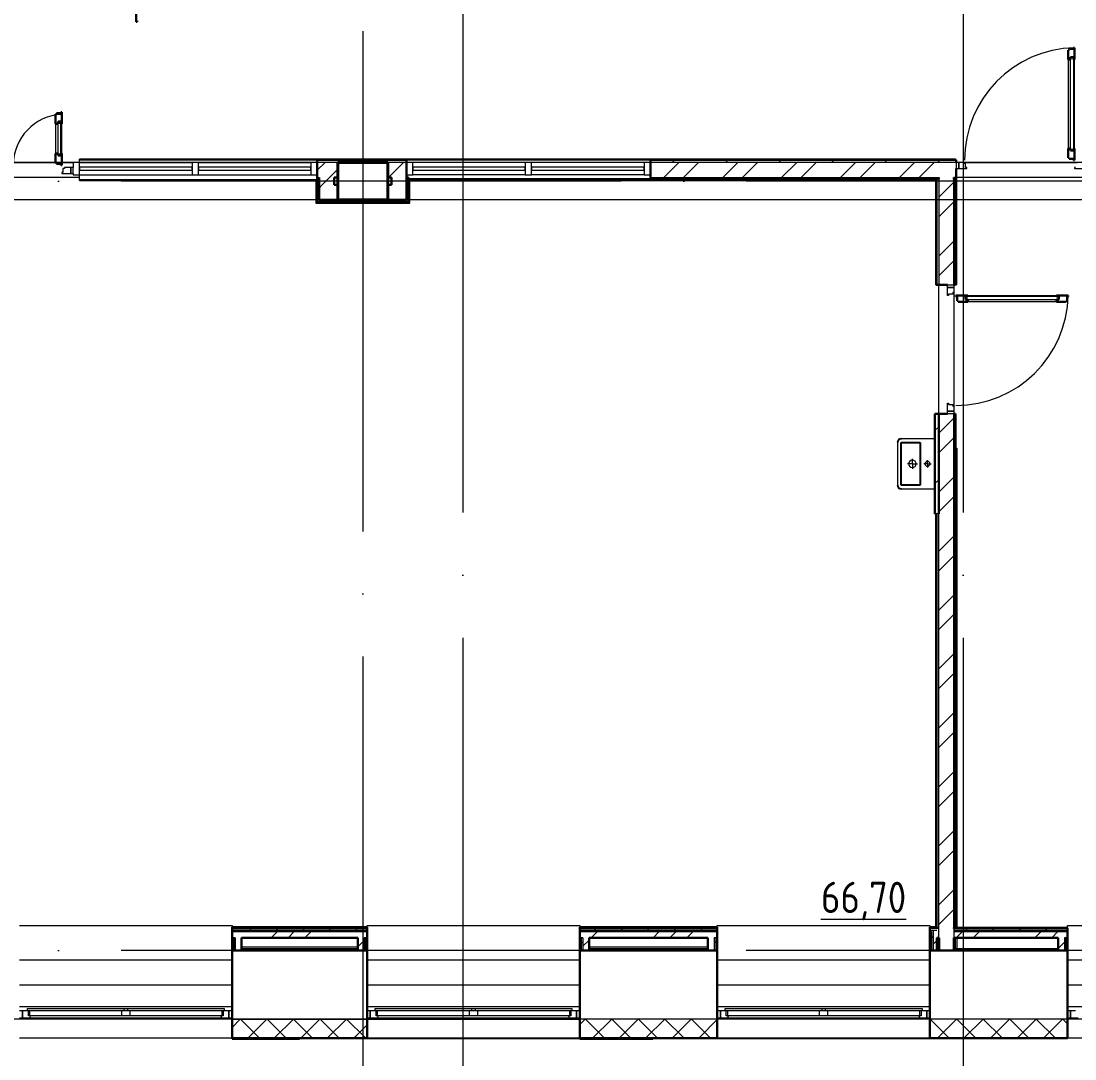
# Model space of a CAD drawing. Header units: millimetres. Extents: x -586848 to 520591, y -385801 to 675781.
# Drawn here: x 283411 to 291838, y 614079 to 622376 of the extents above; entities that cross this region are included whole.
import ezdxf

# ---------------------------------------------------------------- set-up
doc = ezdxf.new("R2010")
doc.units = ezdxf.units.MM
doc.linetypes.add('ADSK_Линия сетки', pattern=[25, 20, -2.5, 0, -2.5])
doc.linetypes.add('ADSK_Сверху', pattern=[450, 300, -150])
for name, color, linetype, lineweight in [('_ Окна', 7, 'Continuous', 9), ('Витраж', 7, 'Continuous', 9), ('Двери', 252, 'Continuous', 9), ('Линии', 7, 'Continuous', 9), ('Марки помещений', 252, 'Continuous', 20), ('Несущие колонны', 252, 'Continuous', 18), ('Ограждение', 252, 'Continuous', 9), ('Окна', 252, 'Continuous', 9), ('Оси', 252, 'Continuous', 9), ('Панели витража', 252, 'Continuous', 9), ('Стены внутренние', 7, 'Continuous', 18), ('Стены наружные', 7, 'Continuous', 18), ('Стены штриховка', 7, 'Continuous', 9)]:
    doc.layers.add(name, color=color, linetype=linetype, lineweight=lineweight)
doc.layers.add('Двери открывание', color=7, linetype='Continuous', lineweight=9, true_color=0xc0c0c0)
doc.layers.add('Узлы', color=7, linetype='Continuous')
doc.styles.add('GOST Common_2', font='', dxfattribs={"width": 0.9, "height": 250})
doc.styles.get('GOST Common_2').set_extended_font_data('GOST type B')

# ---------------------------------------------------------------- blocks, each defined once
blk = doc.blocks.new('3 этаж')
at = {"layer": '_ Окна', "color": 251, "true_color": 0x636466}
for p, q in [((284225.8, -18245.4), (284200.8, -18245.4)), ((284225.8, -18303.4), (284225.8, -18245.4)), ((285900.8, -18245.4), (285875.8, -18245.4)), ((285875.8, -18245.4), (285875.8, -18303.4)), ((287005.8, -18245.4), (286980.8, -18245.4)), ((287005.8, -18303.4), (287005.8, -18245.4)), ((288680.8, -18245.4), (288655.8, -18245.4)), ((288655.8, -18245.4), (288655.8, -18303.4)), ((289805.8, -18245.4), (289780.8, -18245.4)), ((289805.8, -18303.4), (289805.8, -18245.4)), ((291480.8, -18245.4), (291455.8, -18245.4)), ((291455.8, -18245.4), (291455.8, -18303.4)), ((292605.8, -18245.4), (292580.8, -18245.4)), ((292605.8, -18303.4), (292605.8, -18245.4)), ((284200.8, -18303.4), (284225.8, -18303.4)), ((285875.8, -18303.4), (285900.8, -18303.4)), ((286980.8, -18303.4), (287005.8, -18303.4)), ((288655.8, -18303.4), (288680.8, -18303.4)), ((289780.8, -18303.4), (289805.8, -18303.4)), ((291455.8, -18303.4), (291480.8, -18303.4)), ((292580.8, -18303.4), (292605.8, -18303.4))]:
    blk.add_line(p, q, dxfattribs=at)
at = {"layer": '_ Окна', "color": 251, "lineweight": 18, "true_color": 0x636466}
for p, q in [((284263.8, -18245.4), (284225.8, -18245.4)), ((284225.8, -18245.4), (284225.8, -18303.4)), ((284271.8, -18286.4), (284271.8, -18245.4)), ((284283.8, -18286.4), (284271.8, -18286.4)), ((284285.2, -18303.4), (284289.8, -18286.4)), ((285811.8, -18286.4), (285816.3, -18303.4)), ((285829.8, -18286.4), (285817.8, -18286.4)), ((285829.8, -18245.4), (285829.8, -18286.4)), ((285875.8, -18245.4), (285837.8, -18245.4)), ((285875.8, -18303.4), (285875.8, -18245.4)), ((287043.8, -18245.4), (287005.8, -18245.4)), ((287005.8, -18245.4), (287005.8, -18303.4)), ((287051.8, -18286.4), (287051.8, -18245.4)), ((287063.8, -18286.4), (287051.8, -18286.4)), ((287065.2, -18303.4), (287069.8, -18286.4)), ((288591.8, -18286.4), (288596.3, -18303.4)), ((288609.8, -18286.4), (288597.8, -18286.4)), ((288609.8, -18245.4), (288609.8, -18286.4)), ((288655.8, -18245.4), (288617.8, -18245.4)), ((288655.8, -18303.4), (288655.8, -18245.4)), ((289843.8, -18245.4), (289805.8, -18245.4)), ((289805.8, -18245.4), (289805.8, -18303.4)), ((289851.8, -18286.4), (289851.8, -18245.4)), ((289863.8, -18286.4), (289851.8, -18286.4)), ((289865.2, -18303.4), (289869.8, -18286.4)), ((291391.8, -18286.4), (291396.3, -18303.4)), ((291409.8, -18286.4), (291397.8, -18286.4)), ((291409.8, -18245.4), (291409.8, -18286.4)), ((291455.8, -18245.4), (291417.8, -18245.4)), ((291455.8, -18303.4), (291455.8, -18245.4)), ((292643.8, -18245.4), (292605.8, -18245.4)), ((292605.8, -18245.4), (292605.8, -18303.4)), ((284225.8, -18303.4), (284285.2, -18303.4)), ((285816.3, -18303.4), (285875.8, -18303.4)), ((287005.8, -18303.4), (287065.2, -18303.4)), ((288596.3, -18303.4), (288655.8, -18303.4)), ((289805.8, -18303.4), (289865.2, -18303.4)), ((291396.3, -18303.4), (291455.8, -18303.4)), ((292605.8, -18303.4), (292665.2, -18303.4))]:
    blk.add_line(p, q, dxfattribs=at)
at = {"layer": 'Витраж', "color": 251, "lineweight": 18, "true_color": 0x636466, "extrusion": (0, 0, -1)}
for p, q in [((284680.8, -11463.4), (284630.8, -11463.4)), ((284630.8, -11463.4), (284630.8, -11503.4)), ((284680.8, -11563.4), (284680.8, -11463.4)), ((285630.8, -11463.4), (285580.8, -11463.4)), ((285580.8, -11463.4), (285580.8, -11563.4)), ((285630.8, -11563.4), (285630.8, -11463.4)), ((286580.8, -11463.4), (286530.8, -11463.4)), ((286530.8, -11463.4), (286530.8, -11563.4)), ((286580.8, -11563.4), (286580.8, -11463.4)), ((287345.4, -11463.4), (287295.4, -11463.4)), ((287295.4, -11463.4), (287295.4, -11563.4)), ((287345.4, -11563.4), (287345.4, -11463.4)), ((288295.4, -11463.4), (288245.4, -11463.4)), ((288245.4, -11463.4), (288245.4, -11563.4)), ((288295.4, -11563.4), (288295.4, -11463.4)), ((289245.3, -11463.4), (289195.3, -11463.4)), ((289195.3, -11463.4), (289195.3, -11563.4)), ((289245.3, -11563.4), (289245.3, -11463.4)), ((284630.8, -11553.4), (284630.8, -11563.4)), ((284630.8, -11563.4), (284680.8, -11563.4)), ((285580.8, -11563.4), (285630.8, -11563.4)), ((286530.8, -11563.4), (286580.8, -11563.4)), ((287295.4, -11563.4), (287345.4, -11563.4)), ((288245.4, -11563.4), (288295.4, -11563.4)), ((289195.3, -11563.4), (289245.3, -11563.4))]:
    blk.add_line(p, q, dxfattribs=at)
at = {"layer": 'Витраж', "color": 251, "true_color": 0x636466}
for p, q in [((284680.8, -11463.4), (285580.8, -11463.4)), ((285630.8, -11463.4), (286530.8, -11463.4)), ((288245.4, -11463.4), (287345.5, -11463.4)), ((289195.3, -11463.4), (288295.4, -11463.4)), ((284680.8, -11563.4), (285580.8, -11563.4)), ((285630.8, -11563.4), (286530.8, -11563.4)), ((288245.4, -11563.4), (287345.5, -11563.4)), ((289195.3, -11563.4), (288295.4, -11563.4))]:
    blk.add_line(p, q, dxfattribs=at)
at = {"layer": 'Витраж', "color": 251, "lineweight": 18, "true_color": 0x636466}
for p, q in [((286580.8, -11463.4), (286530.8, -11463.4)), ((286530.8, -11463.4), (286530.8, -11563.4)), ((286580.8, -11563.4), (286580.8, -11463.4)), ((287345.5, -11463.4), (287295.5, -11463.4)), ((287295.5, -11463.4), (287295.5, -11563.4)), ((287345.5, -11563.4), (287345.5, -11463.4)), ((286530.8, -11563.4), (286580.8, -11563.4)), ((287295.5, -11563.4), (287345.5, -11563.4))]:
    blk.add_line(p, q, dxfattribs=at)
at = {"layer": 'Двери', "color": 251, "lineweight": 30, "true_color": 0x636466}
for p, q in [((285132.8, -10246.4), (285132.8, -10340.4)), ((285132.8, -10340.4), (285140.8, -10340.4)), ((285140.8, -10340.4), (285140.8, -10331.4)), ((292595.2, -10565.4), (292587.2, -10565.4)), ((292587.2, -10565.4), (292587.2, -10641.4)), ((292629.2, -10556.4), (292595.2, -10556.4)), ((292595.2, -10556.4), (292595.2, -10565.4)), ((292637.2, -10547.4), (292629.2, -10547.4)), ((292629.2, -10547.4), (292629.2, -10556.4)), ((292637.2, -10641.4), (292637.2, -10547.4)), ((292587.2, -10641.4), (292604.2, -10641.4)), ((292604.2, -10641.4), (292604.2, -10623.4)), ((292604.2, -10623.4), (292628.2, -10623.4)), ((292628.2, -10623.4), (292628.2, -10641.4)), ((292628.2, -10641.4), (292637.2, -10641.4)), ((284496.8, -11079.4), (284488.8, -11079.4)), ((284488.8, -11079.4), (284488.8, -11155.4)), ((284530.8, -11070.4), (284496.8, -11070.4)), ((284496.8, -11070.4), (284496.8, -11079.4)), ((284538.8, -11061.4), (284530.8, -11061.4)), ((284530.8, -11061.4), (284530.8, -11070.4)), ((284538.8, -11155.4), (284538.8, -11061.4)), ((284488.8, -11155.4), (284508.8, -11155.4)), ((284508.8, -11155.4), (284508.8, -11137.4)), ((284508.8, -11137.4), (284529.8, -11137.4)), ((284529.8, -11137.4), (284529.8, -11155.4)), ((284529.8, -11155.4), (284538.8, -11155.4)), ((292587.2, -11351.4), (292587.2, -11427.4)), ((292587.2, -11351.4), (292604.2, -11351.4)), ((292604.2, -11351.4), (292604.2, -11369.4)), ((292604.2, -11369.4), (292628.2, -11369.4)), ((292628.2, -11351.4), (292637.2, -11351.4)), ((292628.2, -11369.4), (292628.2, -11351.4)), ((292637.2, -11445.4), (292637.2, -11351.4)), ((284488.8, -11391.4), (284488.8, -11467.4)), ((284488.8, -11391.4), (284508.8, -11391.4)), ((284508.8, -11391.4), (284508.8, -11409.4)), ((284508.8, -11409.4), (284529.8, -11409.4)), ((284529.8, -11391.4), (284538.8, -11391.4)), ((284529.8, -11409.4), (284529.8, -11391.4)), ((284538.8, -11485.4), (284538.8, -11391.4)), ((292587.2, -11427.4), (292595.2, -11427.4)), ((292595.2, -11427.4), (292595.2, -11436.4)), ((292595.2, -11436.4), (292629.2, -11436.4)), ((292629.2, -11436.4), (292629.2, -11445.4)), ((292629.2, -11445.4), (292637.2, -11445.4)), ((284488.8, -11467.4), (284496.8, -11467.4)), ((284496.8, -11467.4), (284496.8, -11476.4)), ((284496.8, -11476.4), (284530.8, -11476.4)), ((284530.8, -11476.4), (284530.8, -11485.4)), ((284530.8, -11485.4), (284538.8, -11485.4)), ((291689.2, -12527.4), (291783.2, -12527.4)), ((291689.2, -12535.4), (291689.2, -12527.4)), ((291698.2, -12535.4), (291689.2, -12535.4)), ((291698.2, -12569.4), (291698.2, -12535.4)), ((291765.2, -12536.4), (291783.2, -12536.4)), ((291765.2, -12560.4), (291765.2, -12536.4)), ((291783.2, -12536.4), (291783.2, -12527.4)), ((292493.2, -12527.4), (292587.2, -12527.4)), ((292493.2, -12536.4), (292493.2, -12527.4)), ((292511.2, -12536.4), (292493.2, -12536.4)), ((292511.2, -12560.4), (292511.2, -12536.4)), ((292578.2, -12535.4), (292578.2, -12569.4)), ((292587.2, -12535.4), (292578.2, -12535.4)), ((292587.2, -12527.4), (292587.2, -12535.4)), ((291707.2, -12569.4), (291698.2, -12569.4)), ((291707.2, -12577.4), (291707.2, -12569.4)), ((291783.2, -12577.4), (291707.2, -12577.4)), ((291783.2, -12560.4), (291765.2, -12560.4)), ((291783.2, -12577.4), (291783.2, -12560.4)), ((292493.2, -12560.4), (292511.2, -12560.4)), ((292493.2, -12577.4), (292493.2, -12560.4)), ((292569.2, -12577.4), (292493.2, -12577.4)), ((292569.2, -12569.4), (292569.2, -12577.4)), ((292578.2, -12569.4), (292569.2, -12569.4))]:
    blk.add_line(p, q, dxfattribs=at)
at = {"layer": 'Двери', "color": 251, "true_color": 0x636466}
for p, q in [((292587.2, -10641.4), (292587.2, -11351.4)), ((292604.2, -11369.4), (292604.2, -10623.4)), ((292604.2, -10623.4), (292628.2, -10623.4)), ((292628.2, -10623.4), (292628.2, -11369.4)), ((292637.2, -11351.4), (292637.2, -10641.4)), ((284488.8, -11155.4), (284488.8, -11391.4)), ((284508.8, -11409.4), (284508.8, -11137.4)), ((284508.8, -11137.4), (284529.8, -11137.4)), ((284529.8, -11137.4), (284529.8, -11409.4)), ((284538.8, -11391.4), (284538.8, -11155.4)), ((292628.2, -11369.4), (292604.2, -11369.4)), ((284529.8, -11409.4), (284508.8, -11409.4)), ((284561.8, -11511.4), (284547.8, -11511.4)), ((284547.8, -11511.4), (284547.8, -11545.4)), ((284561.8, -11503.4), (284561.8, -11511.4)), ((284610.8, -11503.4), (284561.8, -11503.4)), ((284630.8, -11503.4), (284610.8, -11503.4)), ((284610.8, -11503.4), (284610.8, -11553.4)), ((284610.8, -11553.4), (284610.8, -11503.4)), ((284630.8, -11553.4), (284630.8, -11503.4)), ((291691.2, -11463.4), (291691.2, -11513.4)), ((291711.2, -11463.4), (291691.2, -11463.4)), ((291691.2, -11513.4), (291711.2, -11513.4)), ((291711.2, -11513.4), (291711.2, -11463.4)), ((291752.2, -11463.4), (291711.2, -11463.4)), ((291711.2, -11463.4), (291711.2, -11513.4)), ((291711.2, -11513.4), (291775.2, -11513.4)), ((291752.2, -11471.4), (291752.2, -11463.4)), ((291766.2, -11471.4), (291752.2, -11471.4)), ((291766.2, -11505.4), (291766.2, -11471.4)), ((291775.2, -11505.4), (291766.2, -11505.4)), ((291775.2, -11513.4), (291775.2, -11505.4)), ((292646.2, -11505.4), (292637.2, -11505.4)), ((292637.2, -11505.4), (292637.2, -11513.4)), ((292637.2, -11513.4), (292701.2, -11513.4)), ((284547.8, -11545.4), (284538.8, -11545.4)), ((284538.8, -11545.4), (284538.8, -11553.4)), ((284538.8, -11553.4), (284610.8, -11553.4)), ((284610.8, -11553.4), (284630.8, -11553.4)), ((291621.2, -12463.4), (291621.2, -12443.4)), ((291621.2, -12443.4), (291671.2, -12443.4)), ((291671.2, -12463.4), (291621.2, -12463.4)), ((291621.2, -12463.4), (291671.2, -12463.4)), ((291621.2, -12527.4), (291621.2, -12463.4)), ((291671.2, -12443.4), (291671.2, -12463.4)), ((291671.2, -12463.4), (291671.2, -12504.4)), ((291629.2, -12527.4), (291621.2, -12527.4)), ((291629.2, -12518.4), (291629.2, -12527.4)), ((291663.2, -12518.4), (291629.2, -12518.4)), ((291663.2, -12504.4), (291663.2, -12518.4)), ((291671.2, -12504.4), (291663.2, -12504.4)), ((291765.2, -12536.4), (291765.2, -12560.4)), ((292511.2, -12536.4), (291765.2, -12536.4)), ((291783.2, -12527.4), (292493.2, -12527.4)), ((292511.2, -12560.4), (292511.2, -12536.4)), ((291765.2, -12560.4), (292511.2, -12560.4)), ((292493.2, -12577.4), (291783.2, -12577.4)), ((291621.2, -13389.4), (291629.2, -13389.4)), ((291621.2, -13453.4), (291621.2, -13389.4)), ((291629.2, -13389.4), (291629.2, -13398.4)), ((291629.2, -13398.4), (291663.2, -13398.4)), ((291663.2, -13398.4), (291663.2, -13412.4)), ((291621.2, -13453.4), (291671.2, -13453.4)), ((291621.2, -13473.4), (291621.2, -13453.4)), ((291671.2, -13453.4), (291621.2, -13453.4)), ((291671.2, -13473.4), (291621.2, -13473.4)), ((291663.2, -13412.4), (291671.2, -13412.4)), ((291671.2, -13412.4), (291671.2, -13453.4)), ((291671.2, -13453.4), (291671.2, -13473.4))]:
    blk.add_line(p, q, dxfattribs=at)
at = {"layer": 'Двери открывание', "color": 251, "true_color": 0x636466}
for centre, radius, start, end in [((292655.2, -11445.4), 898, 91.14854, 180), ((284556.8, -11485.4), 406, 92.54104, 180), ((291689.2, -12509.4), 898, 270, 358.85146)]:
    blk.add_arc(centre, radius, start, end, dxfattribs=at)
at = {"layer": 'Линии', "color": 251, "linetype": 'ADSK_Сверху', "ltscale": 200, "true_color": 0x636466}
for p, q in [((294550.8, -11463.4), (261340.8, -11463.4)), ((294550.8, -11763.4), (261340.8, -11763.4))]:
    blk.add_line(p, q, dxfattribs=at)
at = {"layer": 'Несущие колонны', "color": 251, "lineweight": 40, "true_color": 0x636466}
for p, q in [((286745.8, -11463.4), (287145.8, -11463.4)), ((286745.8, -11763.4), (286745.8, -11463.4)), ((287145.8, -11463.4), (286745.8, -11463.4)), ((287145.8, -11463.4), (287145.8, -11763.4)), ((286745.8, -11583.4), (286745.8, -11763.4)), ((287145.8, -11763.4), (287145.8, -11583.4)), ((287145.8, -11763.4), (286745.8, -11763.4)), ((286745.8, -11763.4), (287145.8, -11763.4))]:
    blk.add_line(p, q, dxfattribs=at)
at = {"layer": 'Несущие колонны', "color": 251, "true_color": 0x636466}
for p, q in [((286745.8, -11463.4), (286745.8, -11583.4)), ((287145.8, -11583.4), (287145.8, -11463.4))]:
    blk.add_line(p, q, dxfattribs=at)
at = {"layer": 'Ограждение', "color": 251, "true_color": 0x636466}
for p, q in [((284680.8, -11443.4), (284680.8, -11438.4)), ((291686.2, -11438.4), (284680.8, -11438.4)), ((291686.2, -11438.4), (291686.2, -11443.5)), ((284680.8, -11608.4), (284680.8, -11603.4)), ((284680.8, -11608.4), (286570.8, -11608.4)), ((286570.8, -11608.4), (286575.8, -11603.4)), ((286570.8, -11608.4), (286570.8, -11788.4)), ((287320.8, -11608.4), (287315.8, -11603.4)), ((287320.8, -11788.4), (287320.8, -11608.4)), ((287320.8, -11608.4), (291526.2, -11608.4)), ((291526.2, -11608.4), (291531.2, -11603.4)), ((291526.2, -11608.4), (291526.2, -12443.4)), ((291691.2, -11598.4), (291696.2, -11598.4)), ((291696.2, -12443.4), (291696.2, -11598.4)), ((286570.8, -11788.4), (286575.8, -11783.4)), ((286570.8, -11788.4), (287320.8, -11788.4)), ((287320.8, -11788.4), (287315.8, -11783.4)), ((291531.2, -12443.4), (291526.2, -12443.4)), ((291696.2, -12443.4), (291686.2, -12443.4)), ((291686.2, -13748.4), (291696.2, -13748.4)), ((291696.2, -13748.4), (291696.2, -17583.5)), ((291526.2, -14273.4), (291526.2, -17578.4)), ((284200.8, -17563.4), (285900.8, -17563.4)), ((285900.8, -17563.4), (285900.8, -17578.4)), ((286980.8, -17578.4), (286980.8, -17563.4)), ((286980.8, -17563.4), (288680.8, -17563.4)), ((288680.8, -17563.4), (288680.8, -17578.4)), ((289780.8, -17578.4), (289780.8, -17563.4)), ((289780.8, -17563.4), (291480.8, -17563.4)), ((291480.8, -17563.4), (291480.8, -17578.4)), ((292580.8, -17583.4), (292580.8, -17563.4)), ((292580.8, -17563.4), (294280.8, -17563.4)), ((291686.2, -17748.4), (291686.2, -17663.4)), ((291696.2, -17663.4), (291696.2, -17748.4)), ((286905.8, -17738.4), (285975.8, -17738.4)), ((289705.8, -17738.4), (288755.8, -17738.4)), ((284200.8, -17838.4), (285900.8, -17838.4)), ((286980.8, -17838.4), (288680.8, -17838.4)), ((289780.8, -17838.4), (291480.8, -17838.4)), ((292580.8, -17838.4), (294280.8, -17838.4)), ((284200.8, -18038.4), (285900.8, -18038.4)), ((286980.8, -18038.4), (288680.8, -18038.4)), ((289780.8, -18038.4), (291480.8, -18038.4)), ((292580.8, -18038.4), (294280.8, -18038.4)), ((284200.8, -18213.4), (285900.8, -18213.4)), ((286980.8, -18213.4), (288680.8, -18213.4)), ((289780.8, -18213.4), (291480.8, -18213.4)), ((292580.8, -18213.4), (294280.8, -18213.4))]:
    blk.add_line(p, q, dxfattribs=at)
at = {"layer": 'Окна', "color": 251, "true_color": 0x636466}
for p, q in [((284263.8, -18228.4), (285035.8, -18228.4)), ((284263.8, -18245.4), (284263.8, -18228.4)), ((285035.8, -18245.4), (284263.8, -18245.4)), ((284283.8, -18286.4), (284283.8, -18245.4)), ((285015.8, -18286.4), (284283.8, -18286.4)), ((285015.8, -18245.4), (285015.8, -18286.4)), ((285085.8, -18286.4), (285015.8, -18286.4)), ((285035.8, -18228.4), (285065.8, -18228.4)), ((285035.8, -18228.4), (285035.8, -18245.4)), ((285065.8, -18245.4), (285035.8, -18245.4)), ((285065.8, -18228.4), (285837.8, -18228.4)), ((285065.8, -18245.4), (285065.8, -18228.4)), ((285837.8, -18245.4), (285065.8, -18245.4)), ((285085.8, -18286.4), (285085.8, -18245.4)), ((285817.8, -18286.4), (285085.8, -18286.4)), ((285817.8, -18245.4), (285817.8, -18286.4)), ((285837.8, -18228.4), (285837.8, -18245.4)), ((287043.8, -18228.4), (287815.8, -18228.4)), ((287043.8, -18245.4), (287043.8, -18228.4)), ((287815.8, -18245.4), (287043.8, -18245.4)), ((287063.8, -18286.4), (287063.8, -18245.4)), ((287795.8, -18286.4), (287063.8, -18286.4)), ((287795.8, -18245.4), (287795.8, -18286.4)), ((287865.8, -18286.4), (287795.8, -18286.4)), ((287815.8, -18228.4), (287845.8, -18228.4)), ((287815.8, -18228.4), (287815.8, -18245.4)), ((287845.8, -18245.4), (287815.8, -18245.4)), ((287845.8, -18228.4), (288617.8, -18228.4)), ((287845.8, -18245.4), (287845.8, -18228.4)), ((288617.8, -18245.4), (287845.8, -18245.4)), ((287865.8, -18286.4), (287865.8, -18245.4)), ((288597.8, -18286.4), (287865.8, -18286.4)), ((288597.8, -18245.4), (288597.8, -18286.4)), ((288617.8, -18228.4), (288617.8, -18245.4)), ((289843.8, -18228.4), (290615.8, -18228.4)), ((289843.8, -18245.4), (289843.8, -18228.4)), ((290615.8, -18245.4), (289843.8, -18245.4)), ((289863.8, -18286.4), (289863.8, -18245.4)), ((290595.8, -18286.4), (289863.8, -18286.4)), ((290595.8, -18245.4), (290595.8, -18286.4)), ((290665.8, -18286.4), (290595.8, -18286.4)), ((290615.8, -18228.4), (290645.8, -18228.4)), ((290615.8, -18228.4), (290615.8, -18245.4)), ((290645.8, -18245.4), (290615.8, -18245.4)), ((290645.8, -18228.4), (291417.8, -18228.4)), ((290645.8, -18245.4), (290645.8, -18228.4)), ((291417.8, -18245.4), (290645.8, -18245.4)), ((290665.8, -18286.4), (290665.8, -18245.4)), ((291397.8, -18286.4), (290665.8, -18286.4)), ((291397.8, -18245.4), (291397.8, -18286.4)), ((291417.8, -18228.4), (291417.8, -18245.4)), ((284285.2, -18303.4), (285816.3, -18303.4)), ((287065.2, -18303.4), (288596.3, -18303.4)), ((289865.2, -18303.4), (291396.3, -18303.4))]:
    blk.add_line(p, q, dxfattribs=at)
at = {"layer": 'Оси', "color": 251, "linetype": 'ADSK_Линия сетки', "ltscale": 200, "true_color": 0x636466}
for p, q in [((286945.8, 34587.2), (286945.8, -30119.6)), ((287745.8, -263.4), (287745.8, -31389.6)), ((291745.8, -263.4), (291745.8, -31389.6)), ((314013.1, -11613.4), (237073.5, -11613.4)), ((314013.1, -17763.4), (237073.5, -17763.4))]:
    blk.add_line(p, q, dxfattribs=at)
at = {"layer": 'Панели витража', "color": 251, "lineweight": 18, "true_color": 0x636466}
for p, q in [((285580.8, -11500.9), (284680.8, -11500.9)), ((284680.8, -11500.9), (284680.8, -11525.9)), ((284680.8, -11525.9), (285580.8, -11525.9)), ((285580.8, -11525.9), (285580.8, -11500.9)), ((286530.8, -11500.9), (285630.8, -11500.9)), ((285630.8, -11500.9), (285630.8, -11525.9)), ((285630.8, -11525.9), (286530.8, -11525.9)), ((286530.8, -11525.9), (286530.8, -11500.9)), ((288245.4, -11500.9), (287345.4, -11500.9)), ((287345.4, -11500.9), (287345.4, -11525.9)), ((287345.4, -11525.9), (288245.4, -11525.9)), ((288245.4, -11525.9), (288245.4, -11500.9)), ((289195.3, -11500.9), (288295.4, -11500.9)), ((288295.4, -11500.9), (288295.4, -11525.9)), ((288295.4, -11525.9), (289195.3, -11525.9)), ((289195.3, -11525.9), (289195.3, -11500.9))]:
    blk.add_line(p, q, dxfattribs=at)
at = {"layer": 'Стены внутренние', "color": 251, "lineweight": 30, "true_color": 0x636466}
for p, q in [((285900.8, -17763.4), (285900.8, -18465.4)), ((286905.8, -17763.4), (285975.8, -17763.4)), ((286980.8, -18465.4), (286980.8, -17763.4)), ((288680.8, -17763.4), (288680.8, -18465.4)), ((289705.8, -17763.4), (288755.8, -17763.4)), ((289780.8, -18465.4), (289780.8, -17763.4)), ((291480.8, -17763.4), (291480.8, -18465.4)), ((292505.8, -17763.4), (291555.8, -17763.4)), ((292580.8, -18465.4), (292580.8, -17763.4)), ((285900.8, -18465.4), (286980.8, -18465.4)), ((288680.8, -18465.4), (289780.8, -18465.4)), ((291480.8, -18465.4), (292580.8, -18465.4))]:
    blk.add_line(p, q, dxfattribs=at)
at = {"layer": 'Стены внутренние', "color": 251, "true_color": 0x636466}
for p, q in [((312295.8, -18313.4), (280361.8, -18313.4)), ((285900.8, -18313.4), (288680.8, -18313.4)), ((285900.8, -18465.4), (284200.8, -18465.4)), ((288680.8, -18465.4), (286980.8, -18465.4)), ((291480.8, -18465.4), (289780.8, -18465.4)), ((294280.8, -18465.4), (292580.8, -18465.4))]:
    blk.add_line(p, q, dxfattribs=at)
at = {"layer": 'Стены внутренние', "color": 251, "linetype": 'Continuous', "lineweight": 9, "true_color": 0x636466}
for p, q in [((285900.8, -18378.9), (285966.2, -18313.4)), ((286117.8, -18463.4), (285967.8, -18313.4)), ((286028.4, -18463.4), (286178.4, -18313.4)), ((286330, -18463.4), (286180, -18313.4)), ((286240.5, -18463.4), (286390.5, -18313.4)), ((286542.1, -18463.4), (286392.1, -18313.4)), ((286452.6, -18463.4), (286602.6, -18313.4)), ((286754.2, -18463.4), (286604.2, -18313.4)), ((286664.8, -18463.4), (286814.8, -18313.4)), ((286966.4, -18463.4), (286816.4, -18313.4)), ((286876.9, -18463.4), (286980.8, -18359.6)), ((288680.8, -18356.6), (288724, -18313.4)), ((288875.5, -18463.4), (288725.5, -18313.4)), ((288786.1, -18463.4), (288936.1, -18313.4)), ((289087.7, -18463.4), (288937.7, -18313.4)), ((288998.2, -18463.4), (289148.2, -18313.4)), ((289299.8, -18463.4), (289149.8, -18313.4)), ((289210.4, -18463.4), (289360.4, -18313.4)), ((289511.9, -18463.4), (289361.9, -18313.4)), ((289422.5, -18463.4), (289572.5, -18313.4)), ((289724.1, -18463.4), (289574.1, -18313.4)), ((289634.6, -18463.4), (289780.8, -18317.3)), ((291480.8, -18314.3), (291481.7, -18313.4)), ((291633.3, -18463.4), (291483.3, -18313.4)), ((291543.8, -18463.4), (291693.8, -18313.4)), ((291845.4, -18463.4), (291695.4, -18313.4)), ((291755.9, -18463.4), (291905.9, -18313.4)), ((292057.5, -18463.4), (291907.5, -18313.4)), ((291968.1, -18463.4), (292118.1, -18313.4)), ((292269.7, -18463.4), (292119.7, -18313.4)), ((292180.2, -18463.4), (292330.2, -18313.4)), ((292481.8, -18463.4), (292331.8, -18313.4)), ((292392.3, -18463.4), (292542.3, -18313.4)), ((292580.8, -18350.3), (292543.9, -18313.4)), ((285905.7, -18463.4), (285902.8, -18460.5)), ((288793.8, -18465.4), (288793.8, -18465.4)), ((289402.2, -18465.4), (289401.1, -18463.4)), ((289636.6, -18464.9), (289635.7, -18463.4)), ((291610.6, -18463.4), (291609.4, -18465.4))]:
    blk.add_line(p, q, dxfattribs=at)
at = {"layer": 'Стены наружные', "color": 251, "true_color": 0x636466}
for p, q in [((284680.8, -11463.4), (284680.8, -11443.4)), ((284680.8, -11443.4), (286580.8, -11443.4)), ((287295.5, -11443.4), (289245.3, -11443.4)), ((283272.8, -11463.4), (284488.8, -11463.4)), ((284538.8, -11463.4), (284630.8, -11463.4)), ((286745.8, -11583.4), (286745.8, -11463.4)), ((287145.8, -11463.4), (287145.8, -11583.4)), ((291752.2, -11463.4), (292660.2, -11463.4)), ((284680.8, -11583.4), (283080.8, -11583.4)), ((284680.8, -11603.4), (284680.8, -11563.4)), ((286575.8, -11603.4), (284680.8, -11603.4)), ((292721.2, -11583.4), (291691.2, -11583.4)), ((291551.2, -13473.4), (291551.2, -12443.4)), ((291671.2, -12504.4), (291671.2, -13412.4)), ((285975.8, -17748.4), (286905.8, -17748.4)), ((288755.8, -17748.4), (289705.8, -17748.4)), ((291678.7, -17748.4), (292505.8, -17748.4)), ((291678.7, -17763.4), (291678.7, -17748.4)), ((288680.8, -18470.4), (286440.8, -18470.4)), ((292030.8, -18470.4), (289265.8, -18470.4)), ((289780.8, -18465.4), (289780.8, -18470.4)), ((291480.8, -18465.4), (291480.8, -18470.4)), ((292030.8, -18470.4), (292030.8, -18465.4))]:
    blk.add_line(p, q, dxfattribs=at)
at = {"layer": 'Стены наружные', "color": 251, "lineweight": 30, "true_color": 0x636466}
for p, q in [((286580.8, -11443.4), (286580.8, -11778.4)), ((287295.5, -11443.4), (286580.8, -11443.4)), ((287295.5, -11763.4), (287295.5, -11443.4)), ((289245.3, -11443.4), (289245.3, -11598.4)), ((291691.2, -11443.4), (289245.3, -11443.4)), ((291691.2, -11463.4), (291691.2, -11443.4)), ((286745.8, -11463.4), (287145.8, -11463.4)), ((291691.2, -11583.4), (291691.2, -11513.4)), ((286575.8, -11603.4), (286575.8, -11783.4)), ((286580.8, -11603.4), (286575.8, -11603.4)), ((286595.8, -11583.4), (286595.8, -11763.4)), ((286715.8, -11583.4), (286745.8, -11583.4)), ((286715.8, -11643.4), (286715.8, -11583.4)), ((287145.8, -11583.4), (287175.5, -11583.4)), ((287175.5, -11583.4), (287175.5, -11643.4)), ((287310.8, -11583.4), (287295.8, -11583.4)), ((287295.8, -11583.4), (287295.8, -11763.4)), ((287310.8, -11583.4), (287310.8, -11778.4)), ((291536.2, -11598.4), (287310.8, -11598.4)), ((287315.8, -11783.4), (287315.8, -11603.4)), ((287315.8, -11603.4), (291531.2, -11603.4)), ((291531.2, -11603.4), (291531.2, -12443.4)), ((291536.2, -11598.4), (291536.2, -11603.4)), ((291551.2, -11583.4), (291551.2, -11598.4)), ((291671.2, -11583.4), (291671.2, -11598.4)), ((291686.2, -11598.4), (291691.2, -11598.4)), ((291686.2, -12443.4), (291686.2, -11598.4)), ((291691.2, -11598.4), (291691.2, -11583.4)), ((286745.8, -11643.4), (286715.8, -11643.4)), ((286745.8, -11763.4), (286745.8, -11643.4)), ((287175.5, -11643.4), (287145.8, -11643.4)), ((287145.8, -11643.4), (287145.8, -11763.4)), ((286575.8, -11783.4), (287315.8, -11783.4)), ((286580.8, -11778.4), (287310.8, -11778.4)), ((287295.8, -11763.4), (286595.8, -11763.4)), ((291531.2, -12443.4), (291621.2, -12443.4)), ((291671.2, -12443.4), (291686.2, -12443.4)), ((291621.2, -13473.4), (291521.2, -13473.4)), ((291521.2, -13473.4), (291521.2, -14273.4)), ((291551.2, -13473.4), (291551.2, -14273.4)), ((291686.2, -13473.4), (291671.2, -13473.4)), ((291686.2, -17583.4), (291686.2, -13473.4)), ((291521.2, -14273.4), (291531.2, -14273.4)), ((291531.2, -14273.4), (291531.2, -17578.4)), ((285900.8, -17578.4), (285900.8, -17763.4)), ((286980.8, -17578.4), (285900.8, -17578.4)), ((286980.8, -17763.4), (286980.8, -17578.4)), ((288680.8, -17578.4), (288680.8, -17763.4)), ((289780.8, -17578.4), (288680.8, -17578.4)), ((289780.8, -17763.4), (289780.8, -17578.4)), ((291480.8, -17578.4), (291480.8, -17763.4)), ((291531.2, -17578.4), (291480.8, -17578.4)), ((291536.2, -17578.4), (291536.2, -17583.4)), ((291671.2, -17583.4), (291671.2, -17588.4)), ((292580.8, -17583.4), (291686.2, -17583.4)), ((292580.8, -17763.4), (292580.8, -17583.4)), ((285975.8, -17663.4), (286905.8, -17663.4)), ((285975.8, -17763.4), (285975.8, -17663.4)), ((286905.8, -17663.4), (286905.8, -17763.4)), ((288755.8, -17663.4), (289705.8, -17663.4)), ((288755.8, -17763.4), (288755.8, -17663.4)), ((289705.8, -17663.4), (289705.8, -17763.4)), ((291536.2, -17663.4), (291536.2, -17763.4)), ((291555.8, -17663.4), (291536.2, -17663.4)), ((291555.8, -17763.4), (291555.8, -17663.4)), ((291671.2, -17763.4), (291671.2, -17663.4)), ((291671.2, -17663.4), (292505.8, -17663.4)), ((292505.8, -17663.4), (292505.8, -17763.4)), ((285900.8, -17763.4), (285975.8, -17763.4)), ((286905.8, -17763.4), (286980.8, -17763.4)), ((288680.8, -17763.4), (288755.8, -17763.4)), ((289705.8, -17763.4), (289780.8, -17763.4)), ((291480.8, -17763.4), (291555.8, -17763.4)), ((292505.8, -17763.4), (292580.8, -17763.4)), ((286440.8, -18465.4), (285900.8, -18465.4)), ((285900.8, -18465.4), (285900.8, -18470.4)), ((285900.8, -18470.4), (286440.8, -18470.4)), ((286440.8, -18465.4), (286440.8, -18470.4)), ((288680.8, -18465.4), (289265.8, -18465.4)), ((288680.8, -18465.4), (288680.8, -18470.4)), ((289265.8, -18470.4), (288680.8, -18470.4)), ((289265.8, -18465.4), (289265.8, -18470.4))]:
    blk.add_line(p, q, dxfattribs=at)
at = {"layer": 'Стены наружные', "color": 251, "linetype": 'Continuous', "lineweight": 9, "true_color": 0x636466}
for p, q in [((286608.7, -11448.4), (286613.7, -11443.4)), ((286679.4, -11448.4), (286684.4, -11443.4)), ((286750.1, -11448.4), (286755.1, -11443.4)), ((286820.8, -11448.4), (286825.8, -11443.4)), ((286876.5, -11463.4), (286891.5, -11448.4)), ((286891.5, -11448.4), (286896.5, -11443.4)), ((286962.3, -11448.4), (286967.3, -11443.4)), ((287033, -11448.4), (287038, -11443.4)), ((287103.7, -11448.4), (287108.7, -11443.4)), ((287174.4, -11448.4), (287179.4, -11443.4)), ((287245.1, -11448.4), (287250.1, -11443.4)), ((289295.7, -11448.4), (289300.7, -11443.4)), ((289366.4, -11448.4), (289371.4, -11443.4)), ((289422.1, -11463.4), (289437.1, -11448.4)), ((289437.1, -11448.4), (289442.1, -11443.4)), ((289507.8, -11448.4), (289512.8, -11443.4)), ((289578.6, -11448.4), (289583.6, -11443.4)), ((289649.3, -11448.4), (289654.3, -11443.4)), ((289720, -11448.4), (289725, -11443.4)), ((289790.7, -11448.4), (289795.7, -11443.4)), ((289846.4, -11463.4), (289861.4, -11448.4)), ((289861.4, -11448.4), (289866.4, -11443.4)), ((289932.1, -11448.4), (289937.1, -11443.4)), ((290002.8, -11448.4), (290007.8, -11443.4)), ((290073.5, -11448.4), (290078.5, -11443.4)), ((290144.2, -11448.4), (290149.2, -11443.4)), ((290215, -11448.4), (290220, -11443.4)), ((290270.7, -11463.4), (290285.7, -11448.4)), ((290285.7, -11448.4), (290290.7, -11443.4)), ((290356.4, -11448.4), (290361.4, -11443.4)), ((290427.1, -11448.4), (290432.1, -11443.4)), ((290497.8, -11448.4), (290502.8, -11443.4)), ((290568.5, -11448.4), (290573.5, -11443.4)), ((290639.2, -11448.4), (290644.2, -11443.4)), ((290694.9, -11463.4), (290709.9, -11448.4)), ((290709.9, -11448.4), (290714.9, -11443.4)), ((290780.6, -11448.4), (290785.6, -11443.4)), ((290851.3, -11448.4), (290856.3, -11443.4)), ((290922.1, -11448.4), (290927.1, -11443.4)), ((290992.8, -11448.4), (290997.8, -11443.4)), ((291063.5, -11448.4), (291068.5, -11443.4)), ((291119.2, -11463.4), (291134.2, -11448.4)), ((291134.2, -11448.4), (291139.2, -11443.4)), ((291204.9, -11448.4), (291209.9, -11443.4)), ((291275.6, -11448.4), (291280.6, -11443.4)), ((291346.3, -11448.4), (291351.3, -11443.4)), ((291417, -11448.4), (291422, -11443.4)), ((291487.7, -11448.4), (291492.7, -11443.4)), ((291543.5, -11463.4), (291558.5, -11448.4)), ((291558.5, -11448.4), (291563.5, -11443.4)), ((291629.2, -11448.4), (291634.2, -11443.4)), ((286580.8, -11526.4), (286643.7, -11463.4)), ((286680.9, -11583.4), (286745.8, -11518.6)), ((287152.4, -11583.4), (287272.4, -11463.4)), ((289352.5, -11583.4), (289472.5, -11463.4)), ((289509.7, -11583.4), (289629.7, -11463.4)), ((289824, -11583.4), (289944, -11463.4)), ((289981.1, -11583.4), (290101.1, -11463.4)), ((290295.4, -11583.4), (290415.4, -11463.4)), ((290452.6, -11583.4), (290572.6, -11463.4)), ((290766.9, -11583.4), (290886.9, -11463.4)), ((290924.1, -11583.4), (291044.1, -11463.4)), ((291238.4, -11583.4), (291358.4, -11463.4)), ((291395.5, -11583.4), (291515.5, -11463.4)), ((286575.8, -11622.8), (286580.8, -11617.8)), ((286620.9, -11643.4), (286680.9, -11583.4)), ((287372.9, -11603.4), (287377.9, -11598.4)), ((287443.7, -11603.4), (287448.7, -11598.4)), ((287514.4, -11603.4), (287519.4, -11598.4)), ((287585.1, -11603.4), (287590.1, -11598.4)), ((287655.8, -11603.4), (287660.8, -11598.4)), ((287726.5, -11603.4), (287731.5, -11598.4)), ((287797.2, -11603.4), (287802.2, -11598.4)), ((287867.9, -11603.4), (287872.9, -11598.4)), ((287938.6, -11603.4), (287943.6, -11598.4)), ((288009.3, -11603.4), (288014.3, -11598.4)), ((288080.1, -11603.4), (288085.1, -11598.4)), ((288150.8, -11603.4), (288155.8, -11598.4)), ((288221.5, -11603.4), (288226.5, -11598.4)), ((288292.2, -11603.4), (288297.2, -11598.4)), ((288362.9, -11603.4), (288367.9, -11598.4)), ((288433.6, -11603.4), (288438.6, -11598.4)), ((288504.3, -11603.4), (288509.3, -11598.4)), ((288575, -11603.4), (288580, -11598.4)), ((288645.7, -11603.4), (288650.7, -11598.4)), ((288716.4, -11603.4), (288721.4, -11598.4)), ((288787.2, -11603.4), (288792.2, -11598.4)), ((288857.9, -11603.4), (288862.9, -11598.4)), ((288928.6, -11603.4), (288933.6, -11598.4)), ((288999.3, -11603.4), (289004.3, -11598.4)), ((289070, -11603.4), (289075, -11598.4)), ((289140.7, -11603.4), (289145.7, -11598.4)), ((289211.4, -11603.4), (289216.4, -11598.4)), ((289282.1, -11603.4), (289287.1, -11598.4)), ((289287.1, -11598.4), (289302.1, -11583.4)), ((289352.8, -11603.4), (289357.8, -11598.4)), ((289423.6, -11603.4), (289428.6, -11598.4)), ((289494.3, -11603.4), (289499.3, -11598.4)), ((289565, -11603.4), (289570, -11598.4)), ((289635.7, -11603.4), (289640.7, -11598.4)), ((289706.4, -11603.4), (289711.4, -11598.4)), ((289711.4, -11598.4), (289726.4, -11583.4)), ((289777.1, -11603.4), (289782.1, -11598.4)), ((289847.8, -11603.4), (289852.8, -11598.4)), ((289918.5, -11603.4), (289923.5, -11598.4)), ((289989.2, -11603.4), (289994.2, -11598.4)), ((290060, -11603.4), (290065, -11598.4)), ((290130.7, -11603.4), (290135.7, -11598.4)), ((290135.7, -11598.4), (290150.7, -11583.4)), ((290201.4, -11603.4), (290206.4, -11598.4)), ((290272.1, -11603.4), (290277.1, -11598.4)), ((290342.8, -11603.4), (290347.8, -11598.4)), ((290413.5, -11603.4), (290418.5, -11598.4)), ((290484.2, -11603.4), (290489.2, -11598.4)), ((290554.9, -11603.4), (290559.9, -11598.4)), ((290559.9, -11598.4), (290574.9, -11583.4)), ((290625.6, -11603.4), (290630.6, -11598.4)), ((290696.3, -11603.4), (290701.3, -11598.4)), ((290767.1, -11603.4), (290772.1, -11598.4)), ((290837.8, -11603.4), (290842.8, -11598.4)), ((290908.5, -11603.4), (290913.5, -11598.4)), ((290979.2, -11603.4), (290984.2, -11598.4)), ((290984.2, -11598.4), (290999.2, -11583.4)), ((291049.9, -11603.4), (291054.9, -11598.4)), ((291120.6, -11603.4), (291125.6, -11598.4)), ((291191.3, -11603.4), (291196.3, -11598.4)), ((291262, -11603.4), (291267, -11598.4)), ((291332.7, -11603.4), (291337.7, -11598.4)), ((291403.5, -11603.4), (291408.5, -11598.4)), ((291408.5, -11598.4), (291423.5, -11583.4)), ((291474.2, -11603.4), (291479.2, -11598.4)), ((291531.2, -11617.1), (291536.2, -11612.1)), ((291551.2, -11742.1), (291671.2, -11622.1)), ((286575.8, -11693.5), (286580.8, -11688.5)), ((286595.8, -11668.6), (286620.9, -11643.4)), ((287310.8, -11665.6), (287315.8, -11660.6)), ((291531.2, -11687.8), (291536.2, -11682.8)), ((286575.8, -11764.2), (286580.8, -11759.2)), ((286580.8, -11759.2), (286595.8, -11744.2)), ((286627.3, -11783.4), (286632.3, -11778.4)), ((286698, -11783.4), (286703, -11778.4)), ((286768.7, -11783.4), (286773.7, -11778.4)), ((286839.4, -11783.4), (286844.4, -11778.4)), ((286910.1, -11783.4), (286915.1, -11778.4)), ((286980.8, -11783.4), (286985.8, -11778.4)), ((286985.8, -11778.4), (287000.8, -11763.4)), ((287051.5, -11783.4), (287056.5, -11778.4)), ((287122.2, -11783.4), (287127.2, -11778.4)), ((287192.9, -11783.4), (287197.9, -11778.4)), ((287263.7, -11783.4), (287268.7, -11778.4)), ((287286.7, -11763.4), (287295.5, -11754.6)), ((287310.8, -11736.3), (287315.8, -11731.3)), ((291531.2, -11758.5), (291536.2, -11753.5)), ((291551.2, -11899.2), (291671.2, -11779.2)), ((291531.2, -11829.2), (291536.2, -11824.2)), ((291531.2, -11899.9), (291536.2, -11894.9)), ((291531.2, -11970.6), (291536.2, -11965.6)), ((291531.2, -12041.4), (291536.2, -12036.4)), ((291531.2, -12112.1), (291536.2, -12107.1)), ((291551.2, -12213.5), (291671.2, -12093.5)), ((291531.2, -12182.8), (291536.2, -12177.8)), ((291531.2, -12253.5), (291536.2, -12248.5)), ((291551.2, -12370.7), (291671.2, -12250.7)), ((291531.2, -12324.2), (291536.2, -12319.2)), ((291531.2, -12394.9), (291536.2, -12389.9)), ((291551.2, -13627.9), (291671.2, -13507.9)), ((291521.2, -13607), (291551.2, -13577)), ((291551.2, -13785.1), (291671.2, -13665.1)), ((291551.2, -14099.4), (291671.2, -13979.4)), ((291521.2, -14031.3), (291551.2, -14001.3)), ((291551.2, -14256.5), (291671.2, -14136.5)), ((291531.2, -14304.1), (291536.2, -14299.1)), ((291531.2, -14374.8), (291536.2, -14369.8)), ((291531.2, -14445.5), (291536.2, -14440.5)), ((291551.2, -14570.8), (291671.2, -14450.8)), ((291531.2, -14516.2), (291536.2, -14511.2)), ((291531.2, -14586.9), (291536.2, -14581.9)), ((291531.2, -14657.7), (291536.2, -14652.7)), ((291551.2, -14728), (291671.2, -14608)), ((291531.2, -14728.4), (291536.2, -14723.4)), ((291531.2, -14799.1), (291536.2, -14794.1)), ((291531.2, -14869.8), (291536.2, -14864.8)), ((291531.2, -14940.5), (291536.2, -14935.5)), ((291551.2, -15042.3), (291671.2, -14922.3)), ((291531.2, -15011.2), (291536.2, -15006.2)), ((291531.2, -15081.9), (291536.2, -15076.9)), ((291551.2, -15199.4), (291671.2, -15079.4)), ((291531.2, -15152.6), (291536.2, -15147.6)), ((291531.2, -15223.3), (291536.2, -15218.3)), ((291531.2, -15294), (291536.2, -15289)), ((291531.2, -15364.8), (291536.2, -15359.8)), ((291551.2, -15513.8), (291671.2, -15393.8)), ((291531.2, -15435.5), (291536.2, -15430.5)), ((291531.2, -15506.2), (291536.2, -15501.2)), ((291531.2, -15576.9), (291536.2, -15571.9)), ((291551.2, -15670.9), (291671.2, -15550.9)), ((291531.2, -15647.6), (291536.2, -15642.6)), ((291531.2, -15718.3), (291536.2, -15713.3)), ((291531.2, -15789), (291536.2, -15784)), ((291531.2, -15859.7), (291536.2, -15854.7)), ((291531.2, -15930.4), (291536.2, -15925.4)), ((291551.2, -15985.2), (291671.2, -15865.2)), ((291531.2, -16001.2), (291536.2, -15996.2)), ((291531.2, -16071.9), (291536.2, -16066.9)), ((291551.2, -16142.4), (291671.2, -16022.4)), ((291531.2, -16142.6), (291536.2, -16137.6)), ((291531.2, -16213.3), (291536.2, -16208.3)), ((291531.2, -16284), (291536.2, -16279)), ((291551.2, -16456.7), (291671.2, -16336.7)), ((291531.2, -16354.7), (291536.2, -16349.7)), ((291531.2, -16425.4), (291536.2, -16420.4)), ((291531.2, -16496.1), (291536.2, -16491.1)), ((291551.2, -16613.8), (291671.2, -16493.8)), ((291531.2, -16566.8), (291536.2, -16561.8)), ((291531.2, -16637.6), (291536.2, -16632.6)), ((291531.2, -16708.3), (291536.2, -16703.3)), ((291531.2, -16779), (291536.2, -16774)), ((291531.2, -16849.7), (291536.2, -16844.7)), ((291551.2, -16928.1), (291671.2, -16808.1)), ((291531.2, -16920.4), (291536.2, -16915.4)), ((291531.2, -16991.1), (291536.2, -16986.1)), ((291551.2, -17085.3), (291671.2, -16965.3)), ((291531.2, -17061.8), (291536.2, -17056.8)), ((291531.2, -17132.5), (291536.2, -17127.5)), ((291531.2, -17203.2), (291536.2, -17198.2)), ((291531.2, -17273.9), (291536.2, -17268.9)), ((291531.2, -17344.7), (291536.2, -17339.7)), ((291551.2, -17399.6), (291671.2, -17279.6)), ((291531.2, -17415.4), (291536.2, -17410.4)), ((291551.2, -17556.8), (291671.2, -17436.8)), ((291531.2, -17486.1), (291536.2, -17481.1)), ((285918.4, -17583.4), (285923.4, -17578.4)), ((285989.1, -17583.4), (285994.1, -17578.4)), ((286029.9, -17613.4), (286042.4, -17600.9)), ((286042.4, -17600.9), (286054.9, -17588.4)), ((286059.9, -17583.4), (286064.9, -17578.4)), ((286130.6, -17583.4), (286135.6, -17578.4)), ((286201.3, -17583.4), (286206.3, -17578.4)), ((286242, -17613.4), (286254.5, -17600.9)), ((286254.5, -17600.9), (286267, -17588.4)), ((286267, -17588.4), (286272, -17583.4)), ((286272, -17583.4), (286277, -17578.4)), ((286342.7, -17583.4), (286347.7, -17578.4)), ((286413.4, -17583.4), (286418.4, -17578.4)), ((286454.1, -17613.4), (286466.6, -17600.9)), ((286466.6, -17600.9), (286479.1, -17588.4)), ((286484.1, -17583.4), (286489.1, -17578.4)), ((286554.8, -17583.4), (286559.8, -17578.4)), ((286625.5, -17583.4), (286630.5, -17578.4)), ((286666.2, -17613.4), (286678.7, -17600.9)), ((286678.7, -17600.9), (286691.2, -17588.4)), ((286691.2, -17588.4), (286696.2, -17583.4)), ((286696.2, -17583.4), (286701.2, -17578.4)), ((286767, -17583.4), (286772, -17578.4)), ((286837.7, -17583.4), (286842.7, -17578.4)), ((286878.4, -17613.4), (286890.9, -17600.9)), ((286890.9, -17600.9), (286903.4, -17588.4)), ((286908.4, -17583.4), (286913.4, -17578.4)), ((286979.1, -17583.4), (286980.8, -17581.8)), ((288680.8, -17578.8), (288681.1, -17578.4)), ((288746.9, -17583.4), (288751.9, -17578.4)), ((288787.6, -17613.4), (288800.1, -17600.9)), ((288800.1, -17600.9), (288812.6, -17588.4)), ((288812.6, -17588.4), (288817.6, -17583.4)), ((288817.6, -17583.4), (288822.6, -17578.4)), ((288888.3, -17583.4), (288893.3, -17578.4)), ((288959, -17583.4), (288964, -17578.4)), ((288999.7, -17613.4), (289012.2, -17600.9)), ((289012.2, -17600.9), (289024.7, -17588.4)), ((289029.7, -17583.4), (289034.7, -17578.4)), ((289100.4, -17583.4), (289105.4, -17578.4)), ((289171.1, -17583.4), (289176.1, -17578.4)), ((289211.8, -17613.4), (289224.3, -17600.9)), ((289224.3, -17600.9), (289236.8, -17588.4)), ((289236.8, -17588.4), (289241.8, -17583.4)), ((289241.8, -17583.4), (289246.8, -17578.4)), ((289312.5, -17583.4), (289317.5, -17578.4)), ((289383.3, -17583.4), (289388.3, -17578.4)), ((289424, -17613.4), (289436.5, -17600.9)), ((289436.5, -17600.9), (289449, -17588.4)), ((289454, -17583.4), (289459, -17578.4)), ((289524.7, -17583.4), (289529.7, -17578.4)), ((289595.4, -17583.4), (289600.4, -17578.4)), ((289636.1, -17613.4), (289648.6, -17600.9)), ((289648.6, -17600.9), (289661.1, -17588.4)), ((289661.1, -17588.4), (289666.1, -17583.4)), ((289666.1, -17583.4), (289671.1, -17578.4)), ((289736.8, -17583.4), (289741.8, -17578.4)), ((291504.6, -17583.4), (291509.6, -17578.4)), ((291531.2, -17556.8), (291536.2, -17551.8)), ((291757.4, -17613.4), (291769.9, -17600.9)), ((291769.9, -17600.9), (291782.4, -17588.4)), ((291782.4, -17588.4), (291787.4, -17583.4)), ((291969.5, -17613.4), (291982, -17600.9)), ((291982, -17600.9), (291994.5, -17588.4)), ((292181.7, -17613.4), (292194.2, -17600.9)), ((292194.2, -17600.9), (292206.7, -17588.4)), ((292206.7, -17588.4), (292211.7, -17583.4)), ((292393.8, -17613.4), (292406.3, -17600.9)), ((292406.3, -17600.9), (292418.8, -17588.4)), ((286213.3, -17663.4), (286263.3, -17613.4)), ((286348.3, -17663.4), (286398.3, -17613.4)), ((286483.2, -17663.4), (286533.2, -17613.4)), ((286905.8, -17734.3), (286955.8, -17684.3)), ((286976.6, -17663.4), (286980.8, -17659.3)), ((288680.8, -17620.9), (288688.2, -17613.4)), ((288693.3, -17707.7), (288705.8, -17695.2)), ((288705.8, -17730.8), (288755.8, -17680.8)), ((288773.2, -17663.4), (288823.2, -17613.4)), ((289266.6, -17663.4), (289316.6, -17613.4)), ((289401.5, -17663.4), (289451.5, -17613.4)), ((289536.5, -17663.4), (289586.5, -17613.4)), ((289755.8, -17705.9), (289768.3, -17693.4)), ((289768.3, -17693.4), (289780.8, -17680.9)), ((291480.8, -17677.9), (291493.3, -17665.4)), ((291493.3, -17665.4), (291505.8, -17652.9)), ((291505.8, -17714.2), (291555.8, -17664.2)), ((291691.5, -17663.4), (291741.5, -17613.4)), ((291826.4, -17663.4), (291876.4, -17613.4)), ((292319.9, -17663.4), (292369.9, -17613.4)), ((292454.8, -17663.4), (292504.8, -17613.4)), ((292555.8, -17663.6), (292555.9, -17663.4)), ((285900.8, -17742.5), (285913.3, -17730)), ((285913.3, -17730), (285925.8, -17717.5)), ((286955.8, -17748.2), (286968.3, -17735.7)), ((286968.3, -17735.7), (286980.8, -17723.2)), ((288680.8, -17720.2), (288693.3, -17707.7)), ((291658.9, -17763.4), (291671.2, -17751.1)), ((292505.8, -17747.4), (292555.8, -17697.4)), ((288793.8, -18465.4), (288790.9, -18470.4))]:
    blk.add_line(p, q, dxfattribs=at)
at = {"layer": 'Стены штриховка', "color": 251, "true_color": 0x636466}
for p, q in [((287295.5, -11448.4), (286580.8, -11448.4)), ((291691.2, -11448.4), (289245.3, -11448.4)), ((286745.8, -11463.4), (286580.8, -11463.4)), ((287295.5, -11463.4), (287145.8, -11463.4)), ((291691.2, -11463.4), (289245.3, -11463.4)), ((286580.8, -11583.4), (286595.8, -11583.4)), ((289245.3, -11583.4), (291551.2, -11583.4)), ((291551.2, -11598.4), (291536.2, -11598.4)), ((291536.2, -11603.4), (291536.2, -12443.4)), ((291551.2, -11598.4), (291551.2, -12443.4)), ((291671.2, -11583.4), (291691.2, -11583.4)), ((291691.2, -11583.4), (291671.2, -11583.4)), ((291671.2, -12443.4), (291671.2, -11598.4)), ((291686.2, -11598.4), (291671.2, -11598.4)), ((291671.2, -17583.4), (291671.2, -13473.4)), ((291551.2, -14273.4), (291531.2, -14273.4)), ((291536.2, -14273.4), (291536.2, -17578.4)), ((291551.2, -17588.4), (291551.2, -14273.4)), ((286980.8, -17583.4), (285900.8, -17583.4)), ((285900.8, -17588.4), (286980.8, -17588.4)), ((285900.8, -17600.9), (286980.8, -17600.9)), ((289780.8, -17583.4), (288680.8, -17583.4)), ((288680.8, -17588.4), (289780.8, -17588.4)), ((288680.8, -17600.9), (289780.8, -17600.9)), ((291536.2, -17583.4), (291480.8, -17583.4)), ((291551.2, -17588.4), (291480.8, -17588.4)), ((291480.8, -17600.9), (291536.2, -17600.9)), ((291505.8, -17600.9), (291505.8, -17763.4)), ((291536.2, -17588.4), (291536.2, -17583.4)), ((291551.2, -17763.4), (291551.2, -17588.4)), ((291671.2, -17583.4), (291686.2, -17583.4)), ((291671.2, -17588.4), (292580.8, -17588.4)), ((292580.8, -17588.4), (291671.2, -17588.4)), ((291671.2, -17588.4), (291671.2, -17663.4)), ((291671.2, -17600.9), (292580.8, -17600.9)), ((285900.8, -17613.4), (286980.8, -17613.4)), ((285925.8, -17663.4), (285900.8, -17663.4)), ((285913.3, -17663.4), (285913.3, -17763.4)), ((285925.8, -17663.4), (285925.8, -17763.4)), ((286980.8, -17663.4), (286955.8, -17663.4)), ((286955.8, -17663.4), (286955.8, -17763.4)), ((286968.3, -17663.4), (286968.3, -17763.4)), ((288680.8, -17613.4), (289780.8, -17613.4)), ((288705.8, -17663.4), (288680.8, -17663.4)), ((288693.3, -17663.4), (288693.3, -17763.4)), ((288705.8, -17663.4), (288705.8, -17763.4)), ((289780.8, -17663.4), (289755.8, -17663.4)), ((289755.8, -17663.4), (289755.8, -17763.4)), ((289768.3, -17663.4), (289768.3, -17763.4)), ((291480.8, -17613.4), (291493.3, -17613.4)), ((291493.3, -17663.4), (291480.8, -17663.4)), ((291493.3, -17613.4), (291493.3, -17763.4)), ((291671.2, -17613.4), (292580.8, -17613.4)), ((292580.8, -17663.4), (292555.8, -17663.4)), ((292555.8, -17663.4), (292555.8, -17763.4)), ((292568.3, -17663.4), (292568.3, -17763.4)), ((285902.8, -18389.4), (285900.8, -18389.4)), ((285902.8, -18389.4), (285902.8, -18463.4)), ((286980.8, -18389.4), (286978.8, -18389.4)), ((286978.8, -18463.4), (286978.8, -18389.4)), ((288682.8, -18389.4), (288680.8, -18389.4)), ((288682.8, -18389.4), (288682.8, -18463.4)), ((289780.8, -18389.4), (289778.8, -18389.4)), ((289778.8, -18463.4), (289778.8, -18389.4)), ((291482.8, -18389.4), (291480.8, -18389.4)), ((291482.8, -18389.4), (291482.8, -18463.4)), ((292580.8, -18389.4), (292578.8, -18389.4)), ((292578.8, -18463.4), (292578.8, -18389.4)), ((285902.8, -18463.4), (286978.8, -18463.4)), ((288682.8, -18463.4), (289778.8, -18463.4)), ((291482.8, -18463.4), (292578.8, -18463.4))]:
    blk.add_line(p, q, dxfattribs=at)
at = {"layer": 'Узлы', "color": 251, "lineweight": 9, "true_color": 0x636466}
for p, q in [((291221.2, -13703.4), (291221.2, -13873.4)), ((291521.2, -13673.4), (291251.2, -13673.4)), ((291221.2, -13873.4), (291221.2, -14043.4)), ((291341.2, -13873.4), (291301.2, -13873.4)), ((291341.2, -13873.4), (291341.2, -13833.4)), ((291341.2, -13873.4), (291341.2, -13913.4)), ((291341.2, -13873.4), (291381.2, -13873.4)), ((291461.2, -13873.4), (291431.2, -13873.4)), ((291461.2, -13873.4), (291461.2, -13843.4)), ((291461.2, -13873.4), (291461.2, -13903.4)), ((291461.2, -13873.4), (291491.2, -13873.4)), ((291251.2, -14073.4), (291521.2, -14073.4))]:
    blk.add_line(p, q, dxfattribs=at)
at = {"layer": 'Узлы', "color": 251, "true_color": 0x636466}
for p, q in [((291251.2, -14043.4), (291251.2, -13703.4)), ((291251.2, -13703.4), (291402.1, -13703.4)), ((291402.1, -13703.4), (291402.1, -14043.4)), ((291402.1, -14043.4), (291251.2, -14043.4))]:
    blk.add_line(p, q, dxfattribs=at)
for centre, start, end in [((291251.2, -13703.4), 90, 180), ((291251.2, -14043.4), 180, 270)]:
    blk.add_arc(centre, 30, start, end, dxfattribs=at)
at = {"layer": 'Узлы', "color": 251, "lineweight": 9, "true_color": 0x636466}
for centre, radius, start, end in [((291341.2, -13873.4), 30, 90, 180), ((291341.2, -13873.4), 30, 180, 270), ((291341.2, -13873.4), 30, 0, 90.00772), ((291341.2, -13873.4), 30, 270, 0), ((291461.2, -13873.4), 20, 90, 180), ((291461.2, -13873.4), 20, 180, 270), ((291461.2, -13873.4), 20, 0, 90.01158), ((291461.2, -13873.4), 20, 270, 0)]:
    blk.add_arc(centre, radius, start, end, dxfattribs=at)
at = {"layer": 'Марки помещений', "color": 251, "true_color": 0x636466, "style": 'GOST Common_2', "width": 0.9}
blk.add_text('%%U66,70', height=250, dxfattribs=at).set_placement((290609.8, -17464.6))

msp = doc.modelspace()

# ---------------------------------------------------------------- block references
msp.add_blockref('3 этаж', (-802.7, 632710.4))

doc.saveas('drawing.dxf')
